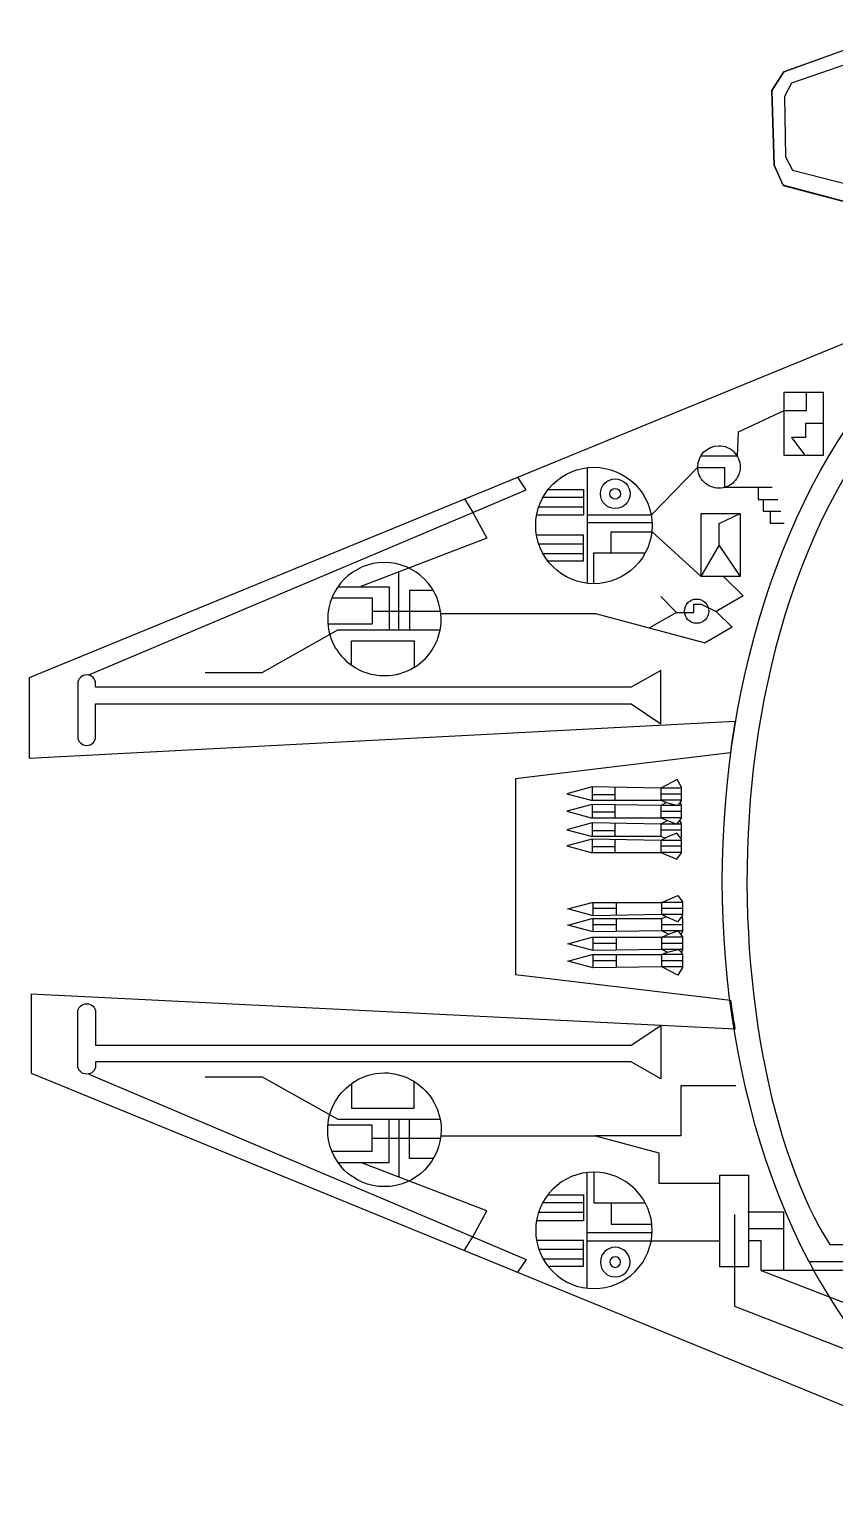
# Model space of a CAD drawing. Extents: x 150 to 1095, y 195 to 1062.
# Drawn here: x 339.6 to 460.1, y 841.6 to 1060.5 of the extents above; entities that cross this region are included whole.
import ezdxf

# ---------------------------------------------------------------- set-up
doc = ezdxf.new("R2010")
doc.units = 0
doc.layers.add('Calque_1', color=7, linetype='CONTINUOUS')

msp = doc.modelspace()

# ---------------------------------------------------------------- linework, layer by layer
at = {"layer": 'Calque_1', "color": 7}
for p, q in [((470.08485, 1060.465687), (452.47699, 1054.087327)), ((452.48246, 1054.106307), (470.09016, 1060.484217)), ((469.86331, 1058.022589), (453.63226, 1052.426029)), ((452.47699, 1054.087327), (450.68027, 1051.302397)), ((450.68565, 1051.320947), (452.48246, 1054.106307)), ((450.68027, 1051.302397), (451.03961, 1040.144757)), ((451.04482, 1040.163497), (450.68565, 1051.320947)), ((453.63226, 1052.426029), (452.5486, 1050.435969)), ((452.5486, 1050.435969), (452.70725, 1041.381739)), ((451.03961, 1040.144757), (452.38715, 1037.108297)), ((452.39253, 1037.126987), (451.04482, 1040.163497)), ((452.70725, 1041.381739), (453.76712, 1039.390129)), ((453.76712, 1039.390129), (469.47985, 1035.347999)), ((452.38715, 1037.108297), (469.72551, 1032.526657)), ((469.73049, 1032.545347), (452.39253, 1037.126987)), ((493.26242, 1026.507627), (339.55313, 963.442727)), ((452.5363, 1006.161637), (458.38047, 1006.161637)), ((452.5363, 996.705547), (452.5363, 1006.161637)), ((455.85503, 1003.441977), (455.85503, 1006.226897)), ((458.38047, 1006.161637), (458.38047, 996.705547)), ((445.68, 1000.253777), (452.53109, 1003.441977)), ((452.53109, 1003.441977), (455.85503, 1003.441977)), ((445.52386, 996.659357), (445.68, 1000.253777)), ((458.37044, 1001.465577), (455.72028, 1001.465577)), ((455.72028, 1001.465577), (455.72028, 999.399347)), ((455.72028, 999.399347), (453.62708, 999.399347)), ((453.62708, 999.399347), (455.63589, 996.727847)), ((439.99897, 996.659357), (445.52386, 996.659357)), ((458.38047, 996.705547), (452.5363, 996.705547)), ((423.029627, 994.900051), (423.029627, 977.617917)), ((432.65345, 987.813457), (439.54977, 994.907547)), ((439.54977, 994.907547), (443.59241, 994.907547)), ((443.59241, 994.907547), (443.59241, 991.942947)), ((445.92989, 994.981467), (445.92989, 994.981467)), ((405.942699, 988.184396), (413.914917, 991.567502)), ((413.914917, 991.567502), (412.606318, 993.483723)), ((417.185449, 991.593131), (422.489664, 991.593131)), ((422.489664, 991.593131), (422.489664, 987.749946)), ((443.59241, 991.942947), (450.72482, 991.942947)), ((448.62964, 991.995817), (448.62964, 990.116767)), ((404.672242, 990.188197), (405.942699, 988.184396)), ((416.422821, 990.481466), (422.465449, 990.481466)), ((428.036033, 990.969453), (428.036033, 990.969453)), ((429.450949, 990.969453), (429.450949, 990.969453)), ((448.62964, 990.116767), (451.55684, 990.116767)), ((449.37604, 990.100867), (449.37604, 988.385727)), ((348.484606, 963.854824), (405.942699, 988.184396)), ((405.942699, 988.184396), (408.006272, 984.309451)), ((422.489664, 987.749946), (415.47029, 987.749946)), ((415.782131, 989.02042), (422.429988, 989.02042)), ((422.99929, 987.813471), (432.653449, 987.813471)), ((440.08567, 988.021137), (445.92985, 988.021137)), ((440.08567, 978.565047), (440.08567, 988.021137)), ((442.77233, 986.507877), (445.92988, 988.021107)), ((445.92985, 988.021137), (445.92985, 978.565047)), ((449.37604, 988.385727), (452.04403, 988.385727)), ((450.40831, 988.343207), (450.40831, 986.564537)), ((432.772553, 986.606519), (422.998985, 986.606519)), ((426.650456, 982.15986), (426.650456, 985.272522)), ((426.650456, 985.272522), (432.748738, 985.272522)), ((432.74874, 985.272527), (440.08574, 978.565007)), ((432.762447, 986.227128), (432.762447, 986.227128)), ((442.77233, 983.218377), (442.77233, 986.507877)), ((450.40831, 986.564537), (452.53127, 986.564537)), ((408.006272, 984.309451), (389.150499, 977.076818)), ((422.474488, 984.773144), (415.455114, 984.773144)), ((415.766955, 983.502671), (422.414812, 983.502671)), ((422.474488, 980.929959), (422.474488, 984.773144)), ((440.08574, 978.565007), (442.77233, 983.218377)), ((442.77233, 983.218377), (445.92988, 978.565007)), ((392.70036, 980.686466), (392.70036, 980.686466)), ((416.407645, 982.041625), (422.450273, 982.041625)), ((417.170273, 980.929959), (422.474488, 980.929959)), ((424.028343, 977.502781), (424.028343, 982.128098)), ((424.028343, 982.128098), (431.748244, 982.128098)), ((394.856872, 970.588331), (394.856872, 979.264765)), ((445.92985, 978.565047), (440.08567, 978.565047)), ((443.43709, 978.574257), (446.39046, 975.688277)), ((385.773003, 977.067749), (393.42759, 977.067749)), ((393.42759, 977.067749), (393.42759, 970.601322)), ((400.034063, 976.496037), (396.476722, 976.496037)), ((396.476722, 976.496037), (396.476722, 970.588331)), ((384.820139, 975.384371), (390.886649, 975.384371)), ((390.886649, 975.384371), (390.886649, 971.477662)), ((434.04732, 975.592777), (436.41675, 973.223357)), ((438.98831, 973.223357), (438.98831, 974.424917)), ((438.98831, 974.424917), (440.11126, 974.424917)), ((440.11126, 974.424917), (442.35775, 973.359997)), ((446.39046, 975.688277), (442.35776, 973.359997)), ((390.886649, 973.415137), (401.132565, 973.415137)), ((401.110252, 973.065756), (424.268339, 973.065756)), ((424.26834, 973.065747), (440.69449, 968.662297)), ((436.41675, 973.223357), (432.38405, 970.895087)), ((436.41675, 973.223357), (438.98831, 973.223357)), ((441.2342, 973.400837), (441.2342, 973.400837)), ((442.35776, 973.359997), (444.72719, 970.990577)), ((374.40225, 964.235962), (385.709458, 970.588331)), ((390.886649, 971.477662), (384.248413, 971.477662)), ((385.709458, 970.588331), (401.028482, 970.588331)), ((444.72719, 970.990577), (440.69449, 968.662297)), ((387.759444, 965.302177), (387.759444, 968.9451)), ((387.759444, 968.9451), (397.147049, 968.9451)), ((397.147049, 968.9451), (397.147049, 964.973013)), ((339.55313, 963.442727), (339.55313, 951.404717)), ((348.149127, 963.854832), (348.149127, 963.854832)), ((365.890078, 964.235962), (374.40225, 964.235962)), ((434.040523, 964.543132), (429.604172, 962.012493)), ((434.040523, 956.559652), (434.040523, 964.543132)), ((346.807433, 962.553895), (346.807433, 954.609719)), ((349.490846, 962.012493), (349.490846, 962.553895)), ((429.604172, 962.012493), (349.490846, 962.012493)), ((349.490846, 954.609719), (349.490846, 959.539332)), ((349.490846, 959.539332), (429.616448, 959.539332)), ((429.616448, 959.539332), (434.040523, 956.559652)), ((339.55313, 951.404717), (445.17239, 956.963617)), ((444.45689, 952.213227), (412.33827, 948.332317)), ((412.33827, 948.332317), (412.33827, 919.027787)), ((436.485757, 948.188545), (434.065054, 946.929369)), ((437.173998, 947.039908), (436.485757, 948.188545)), ((423.792653, 947.105742), (419.994487, 946.088276)), ((419.994487, 946.088276), (423.660016, 945.105696)), ((423.792526, 947.105772), (423.792526, 945.088677)), ((434.065054, 946.929369), (423.792653, 947.105742)), ((423.814991, 945.982826), (427.273678, 945.982826)), ((427.251212, 945.062), (427.251212, 946.993474)), ((437.166378, 946.033242), (434.052903, 946.033242)), ((437.138504, 946.929178), (434.065234, 946.929178)), ((434.065272, 946.929168), (434.065272, 945.089675)), ((437.178023, 945.03937), (437.173998, 947.039908)), ((423.792653, 944.49453), (419.994487, 943.477066)), ((419.994487, 943.477066), (423.660016, 942.494975)), ((423.660016, 945.105696), (434.065054, 945.105696)), ((423.792526, 944.494753), (423.792526, 942.477659)), ((434.065054, 944.318157), (423.792653, 944.49453)), ((423.814991, 943.371807), (427.273678, 943.371807)), ((427.251212, 942.450982), (427.251212, 944.382456)), ((437.166378, 943.422223), (434.052903, 943.422223)), ((437.160788, 944.318158), (434.065053, 944.318158)), ((434.065054, 945.105696), (434.901729, 944.753438)), ((434.901729, 944.753438), (434.065054, 944.318157)), ((434.065272, 944.31815), (434.065272, 942.478657)), ((437.170257, 945.105818), (434.065291, 945.105818)), ((434.901731, 944.753439), (436.553145, 944.326468)), ((436.553145, 944.326468), (436.973642, 944.763269)), ((436.973646, 944.763266), (437.178023, 945.03937)), ((437.174099, 944.428696), (436.973646, 944.763266)), ((437.178124, 942.428651), (437.174099, 944.428696)), ((423.792653, 941.709893), (419.994487, 940.691936)), ((423.660016, 942.494975), (434.065054, 942.494975)), ((423.792526, 941.709835), (423.792526, 939.69274)), ((434.065054, 941.533026), (423.792653, 941.709893)), ((427.251212, 939.666063), (427.251212, 941.597537)), ((437.188862, 942.49497), (434.065053, 942.49497)), ((437.115867, 941.533026), (434.065053, 941.533026)), ((434.065054, 942.494975), (435.086939, 942.064603)), ((435.086939, 942.064603), (434.065054, 941.533026)), ((434.065272, 941.533231), (434.065272, 939.693738)), ((435.086938, 942.064604), (436.483505, 941.549074)), ((436.483505, 941.549074), (436.915791, 942.074919)), ((436.915792, 942.074921), (437.178124, 942.428651)), ((437.173722, 941.644059), (436.915792, 942.074921)), ((437.177998, 939.643521), (437.173722, 941.644059)), ((419.994487, 940.691936), (423.660016, 939.709845)), ((423.792653, 939.284388), (419.994487, 938.266432)), ((423.660016, 939.709845), (434.065054, 939.709845)), ((423.792526, 939.28426), (423.792526, 937.267166)), ((434.065054, 939.107522), (423.792653, 939.284388)), ((423.814991, 940.586889), (427.273678, 940.586889)), ((427.251212, 937.240489), (427.251212, 939.171963)), ((437.166378, 940.637305), (434.052903, 940.637305)), ((434.065054, 939.709845), (434.704722, 939.440618)), ((434.704722, 939.440618), (434.065054, 939.107522)), ((434.065272, 939.107657), (434.065272, 937.268164)), ((437.179622, 939.107661), (434.065281, 939.107661)), ((435.330128, 939.709845), (434.704722, 939.440618)), ((436.44536, 940.189838), (435.330128, 939.709845)), ((436.827601, 939.709842), (436.44536, 940.189838)), ((437.034418, 939.44995), (436.827601, 939.709842)), ((437.034544, 939.449952), (437.177998, 939.643521)), ((437.173596, 939.218062), (437.034544, 939.449952)), ((437.177872, 937.218016), (437.173596, 939.218062)), ((419.994487, 938.266432), (423.660016, 937.28434)), ((423.660016, 937.28434), (434.065054, 937.28434)), ((423.814991, 938.161315), (427.273678, 938.161315)), ((437.166378, 938.211731), (434.044964, 938.211731)), ((437.179393, 937.284339), (434.065053, 937.284339)), ((434.065054, 937.28434), (436.475344, 936.269334)), ((436.475344, 936.269334), (437.177872, 937.218016)), ((434.197584, 929.829134), (436.607874, 930.84414)), ((436.607874, 930.84414), (437.310402, 929.895458)), ((420.127017, 928.847042), (423.792546, 929.829134)), ((423.925183, 927.829086), (420.127017, 928.847042)), ((423.792546, 929.829134), (434.197584, 929.829134)), ((423.925056, 927.829214), (423.925056, 929.846308)), ((434.197584, 928.005952), (423.925183, 927.829086)), ((423.947521, 928.952159), (427.406208, 928.952159)), ((427.383742, 929.872985), (427.383742, 927.941511)), ((437.298908, 928.901743), (434.177494, 928.901743)), ((437.311923, 929.829135), (434.197583, 929.829135)), ((434.837252, 927.672856), (434.197584, 928.005952)), ((434.197802, 928.005817), (434.197802, 929.84531)), ((437.312152, 928.005813), (434.197811, 928.005813)), ((437.310402, 929.895458), (437.306126, 927.895412)), ((420.127017, 926.421538), (423.792546, 927.403629)), ((423.925183, 925.403582), (420.127017, 926.421538)), ((423.792546, 927.403629), (434.197584, 927.403629)), ((423.925056, 925.403639), (423.925056, 927.420734)), ((423.947521, 926.526585), (427.406208, 926.526585)), ((427.383742, 927.447411), (427.383742, 925.515937)), ((437.298908, 926.476169), (434.185433, 926.476169)), ((434.197584, 927.403629), (434.837252, 927.672856)), ((434.197802, 925.580243), (434.197802, 927.419736)), ((435.462658, 927.403629), (434.837252, 927.672856)), ((436.57789, 926.923636), (435.462658, 927.403629)), ((436.960131, 927.403632), (436.57789, 926.923636)), ((437.166948, 927.663524), (436.960131, 927.403632)), ((437.306126, 927.895412), (437.167074, 927.663522)), ((437.167074, 927.663522), (437.310528, 927.469953)), ((437.310528, 927.469953), (437.306252, 925.469415)), ((420.127017, 923.636408), (423.792546, 924.618499)), ((423.925183, 922.618944), (420.127017, 923.636408)), ((423.792546, 924.618499), (434.197584, 924.618499)), ((423.925056, 922.618721), (423.925056, 924.635815)), ((434.197584, 925.580448), (423.925183, 925.403582)), ((423.947521, 923.741667), (427.406208, 923.741667)), ((427.383742, 924.662492), (427.383742, 922.731018)), ((437.298908, 923.691251), (434.185433, 923.691251)), ((437.248397, 925.580448), (434.197583, 925.580448)), ((437.321392, 924.618504), (434.197583, 924.618504)), ((435.219469, 925.048871), (434.197584, 925.580448)), ((434.197584, 924.618499), (435.219469, 925.048871)), ((434.197802, 922.795324), (434.197802, 924.634817)), ((435.219468, 925.04887), (436.616035, 925.5644)), ((436.616035, 925.5644), (437.048321, 925.038555)), ((437.306252, 925.469415), (437.048322, 925.038553)), ((437.048322, 925.038553), (437.310654, 924.684823)), ((437.310654, 924.684823), (437.306629, 922.684778)), ((420.127017, 921.025198), (423.792546, 922.007778)), ((423.792546, 922.007778), (434.197584, 922.007778)), ((423.925056, 920.007702), (423.925056, 922.024797)), ((434.197584, 922.795317), (423.925183, 922.618944)), ((427.383742, 922.051474), (427.383742, 920.12)), ((437.293318, 922.795316), (434.197583, 922.795316)), ((435.034259, 922.360036), (434.197584, 922.795317)), ((434.197584, 922.007778), (435.034259, 922.360036)), ((434.197802, 920.184306), (434.197802, 922.023799)), ((437.302787, 922.007656), (434.197821, 922.007656)), ((435.034261, 922.360035), (436.685675, 922.787007)), ((436.685675, 922.787007), (437.106172, 922.350205)), ((437.306629, 922.684778), (437.106176, 922.350208)), ((437.106176, 922.350208), (437.310553, 922.074104)), ((437.310553, 922.074104), (437.306528, 920.073566)), ((423.925183, 920.007732), (420.127017, 921.025198)), ((434.197584, 920.184105), (423.925183, 920.007732)), ((423.947521, 921.130648), (427.406208, 921.130648)), ((437.298908, 921.080232), (434.185433, 921.080232)), ((436.618287, 918.924929), (434.197584, 920.184105)), ((437.271034, 920.184296), (434.197764, 920.184296)), ((437.306528, 920.073566), (436.618287, 918.924929)), ((412.33827, 919.027787), (444.49058, 915.178307)), ((445.15312, 910.850457), (339.82263, 916.063197)), ((339.82263, 916.063197), (339.82263, 904.240767)), ((346.807433, 905.416569), (346.807433, 913.360745)), ((349.490846, 913.360745), (349.490846, 908.431132)), ((429.616448, 908.431132), (434.040523, 911.410812)), ((434.040523, 911.410812), (434.040523, 903.427332)), ((349.490846, 908.431132), (429.616448, 908.431132)), ((339.82263, 904.240767), (492.9032, 841.625007)), ((348.149127, 904.115632), (348.149127, 904.115632)), ((348.484606, 904.11564), (405.942699, 879.786068)), ((429.604172, 905.957971), (349.490846, 905.957971)), ((349.490846, 905.957971), (349.490846, 905.416569)), ((434.040523, 903.427332), (429.604172, 905.957971)), ((365.890078, 903.734502), (374.40225, 903.734502)), ((374.40225, 903.734502), (385.709458, 897.382133)), ((387.759444, 902.668287), (387.759444, 899.025365)), ((397.147049, 899.025365), (397.147049, 902.997451)), ((445.29467, 902.363857), (437.03657, 902.363857)), ((437.03657, 902.363857), (437.03657, 894.904707)), ((385.709458, 897.382133), (401.028482, 897.382133)), ((387.759444, 899.025365), (397.147049, 899.025365)), ((393.42759, 890.902715), (393.42759, 897.369142)), ((394.856872, 897.382133), (394.856872, 888.705699)), ((396.476722, 891.474427), (396.476722, 897.382133)), ((390.886649, 896.492802), (384.248413, 896.492802)), ((390.886649, 892.586093), (390.886649, 896.492802)), ((390.886649, 894.555327), (401.132565, 894.555327)), ((401.110252, 894.904708), (424.268339, 894.904708)), ((437.03657, 894.904707), (424.26834, 894.904707)), ((424.26834, 894.904707), (433.77662, 892.356977)), ((384.820139, 892.586093), (390.886649, 892.586093)), ((385.773003, 890.902715), (393.42759, 890.902715)), ((408.006272, 883.661013), (389.150499, 890.893646)), ((400.034063, 891.474427), (396.476722, 891.474427)), ((433.77662, 892.356977), (433.77662, 887.816927)), ((423.029627, 872.064249), (423.029627, 889.346383)), ((424.028343, 889.461519), (424.028343, 884.836202)), ((442.88078, 889.023877), (447.20039, 889.023877)), ((442.88078, 875.302757), (442.88078, 889.023877)), ((447.20039, 889.023877), (447.20039, 875.302757)), ((392.70036, 887.283998), (392.70036, 887.283998)), ((433.77662, 887.816927), (442.9443, 887.816927)), ((416.407645, 884.922675), (422.450273, 884.922675)), ((417.170273, 886.034341), (422.474488, 886.034341)), ((422.474488, 886.034341), (422.474488, 882.191156)), ((424.028343, 884.836202), (431.748244, 884.836202)), ((426.650456, 884.80444), (426.650456, 881.691778)), ((405.942699, 879.786068), (408.006272, 883.661013)), ((422.474488, 882.191156), (415.455114, 882.191156)), ((415.766955, 883.461629), (422.414812, 883.461629)), ((445.1041, 883.116177), (445.1041, 869.395057)), ((452.48618, 883.465877), (447.096, 883.465877)), ((452.48618, 874.751777), (452.48618, 883.465877)), ((432.772553, 880.357781), (422.998985, 880.357781)), ((426.650456, 881.691778), (432.748738, 881.691778)), ((432.762447, 880.737172), (432.762447, 880.737172)), ((452.48618, 880.950467), (447.18585, 880.950467)), ((404.672242, 877.782267), (405.942699, 879.786068)), ((405.942699, 879.786068), (413.914917, 876.402962)), ((422.489664, 879.214354), (415.47029, 879.214354)), ((415.782131, 877.94388), (422.429988, 877.94388)), ((422.489664, 875.371168), (422.489664, 879.214354)), ((422.99929, 879.150829), (432.653449, 879.150829)), ((432.65345, 879.150817), (442.88075, 879.150817)), ((449.0724, 879.153747), (447.27567, 879.153747)), ((449.0724, 874.751777), (449.0724, 879.153747)), ((459.36254, 878.638539), (508.9042, 878.638539)), ((413.914917, 876.402962), (412.606318, 874.486741)), ((416.422821, 876.482834), (422.465449, 876.482834)), ((428.036033, 875.994847), (428.036033, 875.994847)), ((429.450949, 875.994847), (429.450949, 875.994847)), ((417.185449, 875.371168), (422.489664, 875.371168)), ((447.20039, 875.302757), (442.88078, 875.302757)), ((452.48618, 874.751777), (449.0724, 874.751777)), ((449.0724, 874.751777), (462.72748, 869.451447)), ((462.72748, 874.751777), (452.48618, 874.751777)), ((445.1041, 869.395057), (475.59546, 857.516127))]:
    msp.add_line(p, q, dxfattribs=at)
for points in [[(456.24915, 876.030877), (429.52623, 927.024297), (445.11786, 1009.738067), (493.26809, 1026.526597)], [(481.72766, 1016.694869), (437.41471, 983.292369), (442.08006, 905.381209), (459.36254, 878.638539)], [(439.57752, 994.981467), (439.577523, 996.735622), (440.999546, 998.157645), (442.7537, 998.157647)], [(442.7537, 998.157647), (443.596076, 998.157649), (444.403952, 997.823018), (444.999603, 997.227368)], [(444.999603, 997.227368), (445.595255, 996.631719), (445.929889, 995.823844), (445.92989, 994.981467)], [(417.890408, 992.387331), (419.524195, 994.021119), (421.740085, 994.938971), (424.050608, 994.93897)], [(424.050608, 994.93897), (426.361132, 994.938971), (428.577022, 994.021119), (430.210809, 992.387331)], [(440.5078, 992.735563), (439.91215, 993.331214), (439.577519, 994.13909), (439.57752, 994.981467)], [(445.92989, 994.981467), (445.929891, 994.139088), (445.595258, 993.331211), (444.999607, 992.735559)], [(415.33877, 986.227128), (415.33877, 988.537652), (416.256621, 990.753544), (417.890408, 992.387331)], [(425.022905, 990.969453), (425.022905, 992.192225), (426.014156, 993.183478), (427.236927, 993.18348)], [(426.437821, 990.969453), (426.437821, 991.410788), (426.795593, 991.768561), (427.236927, 991.768562)], [(427.236927, 993.18348), (428.459698, 993.183478), (429.450949, 992.192225), (429.450949, 990.969453)], [(427.236927, 991.768562), (427.678261, 991.768561), (428.036033, 991.410788), (428.036033, 990.969453)], [(430.210809, 992.387331), (431.844596, 990.753544), (432.762447, 988.537652), (432.762447, 986.227128)], [(442.7537, 991.805277), (441.911324, 991.805278), (441.103449, 992.139912), (440.5078, 992.735563)], [(444.999607, 992.735559), (444.403955, 992.139908), (443.596078, 991.805275), (442.7537, 991.805277)], [(427.236927, 988.755426), (426.014156, 988.755428), (425.022905, 989.746681), (425.022905, 990.969453)], [(427.236927, 990.170344), (426.795593, 990.170345), (426.437821, 990.528118), (426.437821, 990.969453)], [(429.450949, 990.969453), (429.450949, 989.746681), (428.459698, 988.755428), (427.236927, 988.755426)], [(428.036033, 990.969453), (428.036033, 990.528118), (427.678261, 990.170345), (427.236927, 990.170344)], [(417.890409, 980.066925), (416.256622, 981.700712), (415.33877, 983.916603), (415.33877, 986.227128)], [(432.762447, 986.227128), (432.762447, 983.916603), (431.844595, 981.700712), (430.210808, 980.066925)], [(392.70036, 980.686466), (388.011739, 980.686466), (384.210856, 976.885583), (384.210856, 972.196956)], [(401.189864, 972.196956), (401.189864, 976.885583), (397.388981, 980.686466), (392.70036, 980.686466)], [(424.050608, 977.515287), (421.740085, 977.515286), (419.524195, 978.433138), (417.890409, 980.066925)], [(430.210808, 980.066925), (428.577022, 978.433138), (426.361131, 977.515286), (424.050608, 977.515287)], [(437.59584, 973.400837), (437.595846, 974.405539), (438.410319, 975.220007), (439.41502, 975.220007)], [(439.41502, 975.220007), (440.419721, 975.220007), (441.234194, 974.405539), (441.2342, 973.400837)], [(384.210856, 972.196956), (384.213623, 969.461174), (385.534741, 966.894409), (387.759444, 965.302177)], [(397.147049, 964.973013), (399.656924, 966.51629), (401.187148, 969.250571), (401.189864, 972.196956)], [(439.41502, 971.581657), (438.410315, 971.581657), (437.59584, 972.396131), (437.59584, 973.400837)], [(441.2342, 973.400837), (441.2342, 972.396131), (440.419725, 971.581657), (439.41502, 971.581657)], [(392.70036, 963.707447), (390.927274, 963.710013), (389.199465, 964.267669), (387.759444, 965.302177)], [(348.149127, 963.854832), (347.405824, 963.854832), (346.807433, 963.274739), (346.807433, 962.553895)], [(349.490846, 962.553895), (349.490846, 963.274739), (348.89243, 963.854832), (348.149127, 963.854832)], [(397.147049, 964.973013), (395.810437, 964.147908), (394.271132, 963.709804), (392.70036, 963.707447)], [(445.17239, 956.963617), (444.83689, 954.945947), (444.45689, 952.213227), (444.45689, 952.213227)], [(346.807433, 954.609719), (346.807433, 953.888875), (347.405824, 953.308779), (348.149127, 953.308779)], [(348.149127, 953.308779), (348.89243, 953.308779), (349.490846, 953.888875), (349.490846, 954.609719)], [(444.49058, 915.178307), (444.7002, 913.600937), (444.93227, 912.293077), (445.15312, 910.850457)], [(346.807433, 913.360745), (346.807433, 914.081589), (347.405824, 914.661685), (348.149127, 914.661685)], [(348.149127, 914.661685), (348.89243, 914.661685), (349.490846, 914.081589), (349.490846, 913.360745)], [(348.149127, 904.115632), (347.405824, 904.115632), (346.807433, 904.695725), (346.807433, 905.416569)], [(349.490846, 905.416569), (349.490846, 904.695725), (348.89243, 904.115632), (348.149127, 904.115632)], [(392.70036, 904.263017), (390.927274, 904.260451), (389.199465, 903.702795), (387.759444, 902.668287)], [(397.147049, 902.997451), (395.810437, 903.822556), (394.271132, 904.26066), (392.70036, 904.263017)], [(384.210856, 895.773508), (384.213623, 898.50929), (385.534741, 901.076055), (387.759444, 902.668287)], [(397.147049, 902.997451), (399.656924, 901.454174), (401.187148, 898.719893), (401.189864, 895.773508)], [(392.70036, 887.283998), (388.011739, 887.283998), (384.210856, 891.084881), (384.210856, 895.773508)], [(401.189864, 895.773508), (401.189864, 891.084881), (397.388981, 887.283998), (392.70036, 887.283998)], [(424.050608, 889.449013), (421.740085, 889.449014), (419.524195, 888.531162), (417.890409, 886.897375)], [(430.210808, 886.897375), (428.577022, 888.531162), (426.361131, 889.449014), (424.050608, 889.449013)], [(417.890409, 886.897375), (416.256622, 885.263588), (415.33877, 883.047697), (415.33877, 880.737172)], [(432.762447, 880.737172), (432.762447, 883.047697), (431.844595, 885.263588), (430.210808, 886.897375)], [(415.33877, 880.737172), (415.33877, 878.426648), (416.256621, 876.210756), (417.890408, 874.576969)], [(430.210809, 874.576969), (431.844596, 876.210756), (432.762447, 878.426648), (432.762447, 880.737172)], [(427.236927, 878.208874), (426.014156, 878.208872), (425.022905, 877.217619), (425.022905, 875.994847)], [(429.450949, 875.994847), (429.450949, 877.217619), (428.459698, 878.208872), (427.236927, 878.208874)], [(425.022905, 875.994847), (425.022905, 874.772075), (426.014156, 873.780822), (427.236927, 873.78082)], [(427.236927, 876.793955), (426.795593, 876.793955), (426.437821, 876.436182), (426.437821, 875.994847)], [(426.437821, 875.994847), (426.437821, 875.553512), (426.795593, 875.195739), (427.236927, 875.195738)], [(428.036033, 875.994847), (428.036033, 876.436182), (427.678261, 876.793955), (427.236927, 876.793955)], [(427.236927, 873.78082), (428.459698, 873.780822), (429.450949, 874.772075), (429.450949, 875.994847)], [(427.236927, 875.195738), (427.678261, 875.195739), (428.036033, 875.553512), (428.036033, 875.994847)], [(506.52801, 876.043477), (489.89119, 876.043477), (472.88594, 875.986777), (456.24915, 876.030877)], [(456.24915, 876.030877), (464.41821, 860.567057), (476.64487, 848.728767), (492.90841, 841.643827)], [(417.890408, 874.576969), (419.524195, 872.943181), (421.740085, 872.025329), (424.050608, 872.02533)], [(424.050608, 872.02533), (426.361132, 872.025329), (428.577022, 872.943181), (430.210809, 874.576969)]]:
    msp.add_open_spline(points, degree=3, dxfattribs=at)

doc.saveas('drawing.dxf')
